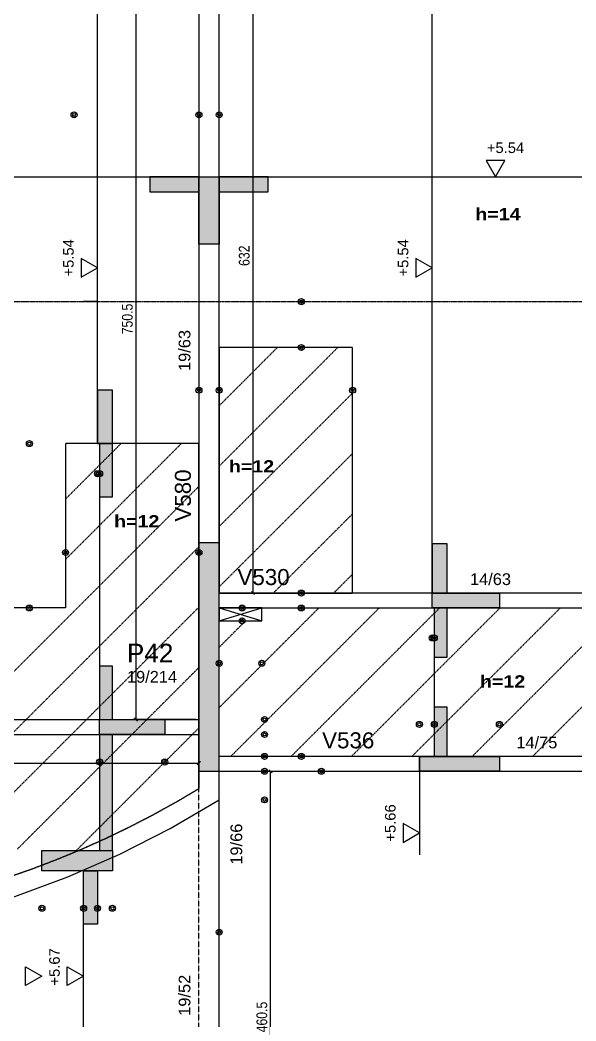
# Model space of a CAD drawing. Extents: x -15895 to 12929, y -2522 to 15173.
# Drawn here: x -12384 to -11863, y 12380 to 13318 of the extents above; entities that cross this region are included whole.
import ezdxf

# ---------------------------------------------------------------- set-up
doc = ezdxf.new("R2010")
doc.units = 0
doc.header["$PDMODE"] = 35
doc.header["$PDSIZE"] = -10
for name, pattern in [('ESTILO_TQS_0001', [1, 0.7, -0.3]), ('ESTILO_TQS_0002', [0.4, 0.1, -0.3]), ('ESTILO_TQS_0006', [0.3, 0.2, -0.1]), ('ESTILO_TQS_0007', [2.1, 1.5, -0.2, 0.2, -0.2])]:
    doc.linetypes.add(name, pattern=pattern)
for name, color, linetype in [('COTA', 241, 'Continuous'), ('MTH-224', 4, 'Continuous'), ('MTH-230', 1, 'Continuous'), ('MTH-DIM-PILAR', 3, 'Continuous'), ('MTH-DIM-VIGA', 3, 'Continuous'), ('MTH-EIXO-214', 4, 'Continuous'), ('MTH-FACE-VIGA', 7, 'Continuous'), ('MTH-LINHA-SEÇÃO', 16, 'Continuous'), ('MTH-PILAR-SEGUE', 5, 'Continuous'), ('MTH-SIMB_COTA', 3, 'Continuous'), ('MTH-SOMBRA21', 150, 'Continuous'), ('MTH-SOMBRA25', 253, 'Continuous'), ('MTH-TIT1-PILAR', 5, 'Continuous'), ('MTH-TIT1-VIGA', 5, 'Continuous'), ('MTH-TRACEJADO-216', 1, 'Continuous'), ('MTH-TXT', 4, 'Continuous'), ('MTH-TXT-NEGRITO', 5, 'Continuous'), ('MTH-VIGA-INVERTIDA', 7, 'ESTILO_TQS_0002')]:
    doc.layers.add(name, color=color, linetype=linetype)
doc.styles.add('COTA TECNICA', font='techl___.ttf', dxfattribs={"height": 10})
doc.styles.add('TQS_ARIAL', font='arial.ttf')
doc.styles.add('TQS_ARIAL_BLACK', font='ariblk.ttf')
doc.dimstyles.new('PAINEL', dxfattribs={"dimtxt": 10, "dimasz": 3, "dimexe": 3, "dimexo": 3, "dimgap": 3, "dimtad": 1, "dimdec": 1, "dimzin": 12, "dimdsep": 46, "dimtxsty": 'COTA TECNICA', "dimblk1": 'OBLIQUE', "dimblk2": 'OBLIQUE', "dimsah": 1, "dimcen": 0.9, "dimclrd": 4, "dimclre": 4, "dimclrt": 240, "dimadec": 1, "dimazin": 3, "dimtfac": 1, "dimtdec": 1, "dimtmove": 0, "dimatfit": 3, "dimfxl": 1, "dimtolj": 1, "dimtzin": 12, "dimarcsym": 0})

# ---------------------------------------------------------------- blocks, each defined once
blk = doc.blocks.new('_Oblique')
at = {"color": 0, "linetype": 'ByBlock', "lineweight": -2}
blk.add_line((-0.5, -0.5), (0.5, 0.5), dxfattribs=at)
blk = doc.blocks.new('*D1924')
at = {"layer": 'COTA', "color": 4, "lineweight": -2, "transparency": 16777216}
for p, q in [((-12666.16, 12645.16), (-12666.16, 12618.22)), ((-12216.16, 12645.16), (-12216.16, 12618.22)), ((-12666.16, 12621.22), (-12216.16, 12621.22))]:
    blk.add_line(p, q, dxfattribs=at)
at = {"layer": 'Defpoints', "color": 0, "transparency": 16777216}
for p in [(-12666.16, 12648.16), (-12216.16, 12648.16), (-12216.16, 12621.22)]:
    blk.add_point(p, dxfattribs=at)
at = {"layer": 'COTA', "color": 4, "lineweight": -2, "transparency": 16777216, "xscale": 3, "yscale": 3, "zscale": 3, "rotation": 180}
blk.add_blockref('_Oblique', (-12666.16, 12621.22), dxfattribs=at)
at = {"layer": 'COTA', "color": 4, "lineweight": -2, "transparency": 16777216, "xscale": 3, "yscale": 3, "zscale": 3}
blk.add_blockref('_Oblique', (-12216.16, 12621.22), dxfattribs=at)
at = {"layer": 'COTA', "color": 240, "transparency": 16777216, "insert": (-12441.16, 12629.32), "char_height": 10, "attachment_point": 5, "style": 'COTA TECNICA'}
blk.add_mtext('\\A1;450', dxfattribs=at)
blk = doc.blocks.new('*D2025')
at = {"layer": 'COTA', "color": 4, "lineweight": -2, "transparency": 16777216}
for p, q in [((-12219.16, 13412.66), (-12278.08, 13412.66)), ((-12275.08, 12662.16), (-12275.08, 13412.66)), ((-12219.16, 12662.16), (-12278.08, 12662.16))]:
    blk.add_line(p, q, dxfattribs=at)
at = {"layer": 'Defpoints', "color": 0, "transparency": 16777216}
for p in [(-12275.08, 13412.66), (-12216.16, 13412.66), (-12216.16, 12662.16)]:
    blk.add_point(p, dxfattribs=at)
at = {"layer": 'COTA', "color": 4, "lineweight": -2, "transparency": 16777216, "xscale": 3, "yscale": 3, "zscale": 3}
for p, rotation in [((-12275.08, 13412.66), 90), ((-12275.08, 12662.16), 270)]:
    blk.add_blockref('_Oblique', p, dxfattribs=dict(at, rotation=rotation))
at = {"layer": 'COTA', "color": 240, "transparency": 16777216, "insert": (-12283.19, 13037.41), "char_height": 10, "attachment_point": 5, "rotation": 90, "style": 'COTA TECNICA'}
blk.add_mtext('\\A1;750.5', dxfattribs=at)
blk = doc.blocks.new('*D2026')
at = {"layer": 'COTA', "color": 4, "lineweight": -2, "transparency": 16777216}
for p, q in [((-12194.16, 13412.66), (-12162.46, 13412.66)), ((-12165.46, 12780.66), (-12165.46, 13412.66)), ((-12194.16, 12780.66), (-12162.46, 12780.66))]:
    blk.add_line(p, q, dxfattribs=at)
at = {"layer": 'Defpoints', "color": 0, "transparency": 16777216}
for p in [(-12197.16, 13412.66), (-12165.46, 13412.66), (-12197.16, 12780.66)]:
    blk.add_point(p, dxfattribs=at)
at = {"layer": 'COTA', "color": 4, "lineweight": -2, "transparency": 16777216, "xscale": 3, "yscale": 3, "zscale": 3}
for p, rotation in [((-12165.46, 13412.66), 90), ((-12165.46, 12780.66), 270)]:
    blk.add_blockref('_Oblique', p, dxfattribs=dict(at, rotation=rotation))
at = {"layer": 'COTA', "color": 240, "transparency": 16777216, "insert": (-12173.67, 13096.66), "char_height": 10, "attachment_point": 5, "rotation": 90, "style": 'COTA TECNICA'}
blk.add_mtext('\\A1;632', dxfattribs=at)
blk = doc.blocks.new('*D2031')
at = {"layer": 'COTA', "color": 4, "lineweight": -2, "transparency": 16777216}
for p, q in [((-12194.16, 12613.66), (-12146.03, 12613.66)), ((-12149.03, 12153.16), (-12149.03, 12613.66)), ((-12194.16, 12153.16), (-12146.03, 12153.16))]:
    blk.add_line(p, q, dxfattribs=at)
at = {"layer": 'Defpoints', "color": 0, "transparency": 16777216}
for p in [(-12197.16, 12613.66), (-12149.03, 12613.66), (-12197.16, 12153.16)]:
    blk.add_point(p, dxfattribs=at)
at = {"layer": 'COTA', "color": 4, "lineweight": -2, "transparency": 16777216, "xscale": 3, "yscale": 3, "zscale": 3}
for p, rotation in [((-12149.03, 12613.66), 90), ((-12149.03, 12153.16), 270)]:
    blk.add_blockref('_Oblique', p, dxfattribs=dict(at, rotation=rotation))
at = {"layer": 'COTA', "color": 240, "transparency": 16777216, "insert": (-12157.14, 12383.41), "char_height": 10, "attachment_point": 5, "rotation": 90, "style": 'COTA TECNICA'}
blk.add_mtext('\\A1;460.5', dxfattribs=at)

msp = doc.modelspace()

# ---------------------------------------------------------------- linework, layer by layer
at = {"layer": 'MTH-224', "linetype": 'Continuous'}
for points in [[(-11947.04, 13185.87), (-11938.21, 13170.57), (-11929.38, 13185.87), (-11947.04, 13185.87)], [(-12326.54, 13076.49), (-12311.24, 13085.32), (-12326.54, 13094.15), (-12326.54, 13076.49)], [(-12012.87, 13076.49), (-11997.57, 13085.32), (-12012.87, 13094.15), (-12012.87, 13076.49)], [(-12024.87, 12547.04), (-12009.57, 12555.88), (-12024.87, 12564.71), (-12024.87, 12547.04)], [(-12378.54, 12430.57), (-12363.24, 12421.73), (-12378.54, 12412.9), (-12378.54, 12430.57)], [(-12339.54, 12430.57), (-12324.24, 12421.73), (-12339.54, 12412.9), (-12339.54, 12430.57)]]:
    msp.add_lwpolyline(points, dxfattribs=at)
at = {"layer": 'MTH-230', "linetype": 'Continuous'}
for p, q in [((-12197.16, 12766.66), (-12157.16, 12754.66)), ((-12197.16, 12754.66), (-12157.16, 12766.66))]:
    msp.add_line(p, q, dxfattribs=at)
at = {"layer": 'MTH-EIXO-214', "linetype": 'ESTILO_TQS_0007'}
msp.add_line((-15560.66, 13053.66), (-9790.66, 13053.66), dxfattribs=at)
at = {"layer": 'MTH-FACE-VIGA', "linetype": 'Continuous'}
for p, q in [((-12216.16, 13416.66), (-12216.16, 12827.66)), ((-12197.16, 12827.66), (-12197.16, 13416.66)), ((-11747.16, 12780.66), (-12197.16, 12780.66)), ((-12197.16, 12766.66), (-11747.16, 12766.66)), ((-12666.16, 12662.16), (-12216.16, 12662.16)), ((-12666.16, 12648.16), (-12216.16, 12648.16)), ((-11747.16, 12627.66), (-12197.16, 12627.66)), ((-12197.16, 12613.66), (-11747.16, 12613.66)), ((-12197.16, 12193.16), (-12197.16, 12613.66))]:
    msp.add_line(p, q, dxfattribs=at)
for points in [[(-12157.16, 12766.66), (-12197.16, 12766.66), (-12197.16, 12754.66), (-12157.16, 12754.66), (-12157.16, 12766.66)], [(-13154.16, 12586.86), (-13108.34, 12560.07), (-13061.03, 12536.02), (-13012.38, 12514.79), (-12962.57, 12496.45), (-12911.77, 12481.07), (-12860.15, 12468.71), (-12807.9, 12459.39), (-12755.19, 12453.17), (-12702.2, 12450.05), (-12649.13, 12450.05), (-12596.14, 12453.17), (-12543.43, 12459.39), (-12491.17, 12468.71), (-12439.56, 12481.07), (-12388.76, 12496.45), (-12338.95, 12514.79), (-12290.3, 12536.02), (-12242.98, 12560.07), (-12197.16, 12586.86)]]:
    msp.add_lwpolyline(points, dxfattribs=at)
at = {"layer": 'MTH-LINHA-SEÇÃO', "linetype": 'Continuous'}
for p, q in [((-12311.24, 12920.66), (-12311.24, 13430.66)), ((-11997.57, 12766.66), (-11997.57, 13430.66)), ((-12666.16, 13170.57), (-9994.16, 13170.57)), ((-12311.24, 13053.66), (-12324.24, 13053.66)), ((-12311.24, 12920.66), (-12309.24, 12920.66)), ((-12309.24, 12920.66), (-12309.24, 12662.16)), ((-11995.57, 12766.66), (-11995.57, 12627.66)), ((-12009.57, 12627.66), (-12009.57, 12535.27)), ((-12324.24, 12172.16), (-12324.24, 12520.32))]:
    msp.add_line(p, q, dxfattribs=at)
for points in [[(-12216.16, 13170.57), (-12262.16, 13170.57), (-12262.16, 13156.57), (-12216.16, 13156.57), (-12216.16, 13170.57)], [(-12216.16, 13107.57), (-12216.16, 13170.57), (-12197.16, 13170.57), (-12197.16, 13107.57), (-12216.16, 13107.57)], [(-12151.16, 13170.57), (-12197.16, 13170.57), (-12197.16, 13156.57), (-12151.16, 13156.57), (-12151.16, 13170.57)], [(-12311.24, 12970.66), (-12311.24, 12920.66), (-12297.24, 12920.66), (-12297.24, 12970.66), (-12311.24, 12970.66)], [(-12309.24, 12920.66), (-12309.24, 12870.66), (-12297.24, 12870.66), (-12297.24, 12920.66), (-12309.24, 12920.66)], [(-11997.57, 12826.66), (-11997.57, 12780.66), (-11983.57, 12780.66), (-11983.57, 12826.66), (-11997.57, 12826.66)], [(-11934.57, 12766.66), (-11997.57, 12766.66), (-11997.57, 12780.66), (-11934.57, 12780.66), (-11934.57, 12766.66)], [(-11995.57, 12766.66), (-11995.57, 12720.66), (-11983.57, 12720.66), (-11983.57, 12766.66), (-11995.57, 12766.66)], [(-12309.24, 12712.16), (-12309.24, 12662.16), (-12297.24, 12662.16), (-12297.24, 12712.16), (-12309.24, 12712.16)], [(-11995.57, 12673.66), (-11995.57, 12627.66), (-11983.57, 12627.66), (-11983.57, 12673.66), (-11995.57, 12673.66)], [(-12248.24, 12648.16), (-12309.24, 12648.16), (-12309.24, 12662.16), (-12248.24, 12662.16), (-12248.24, 12648.16)], [(-12309.24, 12648.16), (-12309.24, 12539.32), (-12297.24, 12539.32), (-12297.24, 12648.16), (-12309.24, 12648.16)], [(-11934.57, 12613.66), (-12009.57, 12613.66), (-12009.57, 12627.66), (-11934.57, 12627.66), (-11934.57, 12613.66)], [(-12297.24, 12520.32), (-12363.24, 12520.32), (-12363.24, 12539.32), (-12297.24, 12539.32), (-12297.24, 12520.32)], [(-12324.24, 12470.32), (-12324.24, 12520.32), (-12311.24, 12520.32), (-12311.24, 12470.32), (-12324.24, 12470.32)]]:
    msp.add_lwpolyline(points, dxfattribs=at)
at = {"layer": 'MTH-PILAR-SEGUE', "linetype": 'Continuous'}
msp.add_lwpolyline([(-12216.16, 12613.66), (-12197.16, 12613.66), (-12197.16, 12827.66), (-12216.16, 12827.66), (-12216.16, 12613.66)], dxfattribs=at)
at = {"layer": 'MTH-SIMB_COTA', "linetype": 'Continuous'}
for centre, radius in [((-12333.16, 13228.64), 2.8), ((-12333.16, 13228.64), 2.8), ((-12333.16, 13228.64), 1.4), ((-12333.16, 13228.64), 1.4), ((-12216.16, 13228.64), 2.8), ((-12216.16, 13228.64), 1.4), ((-12197.16, 13228.64), 2.8), ((-12197.16, 13228.64), 1.4), ((-12120.15, 13053.66), 2.8), ((-12120.15, 13053.66), 2.8), ((-12120.15, 13053.66), 1.4), ((-12120.15, 13053.66), 1.4), ((-12120.15, 13010.66), 2.8), ((-12120.15, 13010.66), 2.8), ((-12120.15, 13010.66), 1.4), ((-12120.15, 13010.66), 1.4), ((-12216.16, 12970.66), 2.8), ((-12216.16, 12970.66), 1.4), ((-12197.16, 12970.66), 2.8), ((-12197.16, 12970.66), 1.4), ((-12072.16, 12970.66), 2.8), ((-12072.16, 12970.66), 2.8), ((-12072.16, 12970.66), 1.4), ((-12072.16, 12970.66), 1.4), ((-12375.05, 12920.66), 2.8), ((-12375.05, 12920.66), 1.4), ((-12311.24, 12892.46), 2.8), ((-12311.24, 12892.46), 2.8), ((-12311.24, 12892.46), 2.8), ((-12309.24, 12892.46), 2.8), ((-12309.24, 12892.46), 2.8), ((-12309.24, 12892.46), 2.8), ((-12311.24, 12892.46), 1.4), ((-12311.24, 12892.46), 1.4), ((-12311.24, 12892.46), 1.4), ((-12309.24, 12892.46), 1.4), ((-12309.24, 12892.46), 1.4), ((-12309.24, 12892.46), 1.4), ((-12341.16, 12818.66), 2.8), ((-12341.16, 12818.66), 1.4), ((-12216.16, 12818.66), 2.8), ((-12216.16, 12818.66), 1.4), ((-12120.15, 12780.66), 2.8), ((-12120.15, 12780.66), 1.4), ((-12375.05, 12766.66), 2.8), ((-12375.05, 12766.66), 1.4), ((-12175.67, 12766.66), 2.8), ((-12175.67, 12766.66), 1.4), ((-12120.15, 12766.66), 2.8), ((-12120.15, 12766.66), 1.4), ((-12175.67, 12754.66), 2.8), ((-12175.67, 12754.66), 1.4), ((-11997.57, 12738.56), 2.8), ((-11997.57, 12738.56), 2.8), ((-11997.57, 12738.56), 2.8), ((-11997.57, 12738.56), 2.8), ((-11997.57, 12738.56), 1.4), ((-11997.57, 12738.56), 1.4), ((-11997.57, 12738.56), 1.4), ((-11997.57, 12738.56), 1.4), ((-11995.57, 12738.56), 2.8), ((-11995.57, 12738.56), 2.8), ((-11995.57, 12738.56), 2.8), ((-11995.57, 12738.56), 2.8), ((-11995.57, 12738.56), 1.4), ((-11995.57, 12738.56), 1.4), ((-11995.57, 12738.56), 1.4), ((-11995.57, 12738.56), 1.4), ((-12197.16, 12714.85), 2.8), ((-12197.16, 12714.85), 1.4), ((-12157.16, 12714.85), 2.8), ((-12157.16, 12714.85), 1.4), ((-12154.69, 12662.16), 2.8), ((-12154.69, 12662.16), 1.4), ((-12009.57, 12657.61), 2.8), ((-11995.57, 12657.61), 2.8), ((-11995.57, 12657.61), 2.8), ((-11934.57, 12657.61), 2.8), ((-12154.69, 12648.16), 2.8), ((-12154.69, 12648.16), 2.8), ((-12009.57, 12657.61), 1.4), ((-11995.57, 12657.61), 1.4), ((-11995.57, 12657.61), 1.4), ((-11934.57, 12657.61), 1.4), ((-12154.69, 12648.16), 1.4), ((-12154.69, 12648.16), 1.4), ((-12309.24, 12622.33), 2.8), ((-12309.24, 12622.33), 2.8), ((-12309.24, 12622.33), 2.8), ((-12309.24, 12622.33), 1.4), ((-12309.24, 12622.33), 1.4), ((-12309.24, 12622.33), 1.4), ((-12248.24, 12622.33), 2.8), ((-12248.24, 12622.33), 2.8), ((-12248.24, 12622.33), 2.8), ((-12248.24, 12622.33), 1.4), ((-12248.24, 12622.33), 1.4), ((-12248.24, 12622.33), 1.4), ((-12154.69, 12627.66), 2.8), ((-12154.69, 12627.66), 1.4), ((-12120.15, 12627.66), 2.8), ((-12120.15, 12627.66), 1.4), ((-12154.69, 12613.66), 2.8), ((-12154.69, 12613.66), 1.4), ((-12101.39, 12613.66), 2.8), ((-12101.39, 12613.66), 1.4), ((-12154.69, 12586.86), 2.8), ((-12154.69, 12586.86), 2.8), ((-12154.69, 12586.86), 1.4), ((-12154.69, 12586.86), 1.4), ((-12363.24, 12485.32), 2.8), ((-12363.24, 12485.32), 1.4), ((-12324.24, 12485.32), 2.8), ((-12324.24, 12485.32), 2.8), ((-12324.24, 12485.32), 1.4), ((-12324.24, 12485.32), 1.4), ((-12311.24, 12485.32), 2.8), ((-12311.24, 12485.32), 2.8), ((-12311.24, 12485.32), 1.4), ((-12311.24, 12485.32), 1.4), ((-12297.24, 12485.32), 2.8), ((-12297.24, 12485.32), 1.4), ((-12197.16, 12462.97), 2.8), ((-12197.16, 12462.97), 1.4)]:
    msp.add_circle(centre, radius, dxfattribs=at)
at = {"layer": 'MTH-SOMBRA21', "linetype": 'Continuous'}
for points in [[(-12216.16, 13170.57), (-12262.16, 13170.57), (-12262.16, 13156.57)], [(-12216.16, 13170.57), (-12262.16, 13156.57), (-12216.16, 13156.57)], [(-12216.16, 13170.57), (-12216.16, 13156.57), (-12216.16, 13170.57)], [(-12216.16, 13107.57), (-12216.16, 13170.57), (-12197.16, 13170.57)], [(-12216.16, 13107.57), (-12197.16, 13170.57), (-12197.16, 13107.57)], [(-12151.16, 13170.57), (-12197.16, 13170.57), (-12197.16, 13156.57)], [(-12151.16, 13170.57), (-12197.16, 13156.57), (-12151.16, 13156.57)], [(-12151.16, 13170.57), (-12151.16, 13156.57), (-12151.16, 13170.57)], [(-12216.16, 13107.57), (-12197.16, 13107.57), (-12216.16, 13107.57)], [(-12311.24, 12970.66), (-12311.24, 12920.66), (-12297.24, 12920.66)], [(-12311.24, 12970.66), (-12297.24, 12920.66), (-12297.24, 12970.66)], [(-12311.24, 12970.66), (-12297.24, 12970.66), (-12311.24, 12970.66)], [(-12309.24, 12920.66), (-12309.24, 12870.66), (-12297.24, 12870.66)], [(-12309.24, 12920.66), (-12297.24, 12870.66), (-12297.24, 12920.66)], [(-12309.24, 12920.66), (-12297.24, 12920.66), (-12309.24, 12920.66)], [(-11997.57, 12826.66), (-11997.57, 12780.66), (-11983.57, 12780.66)], [(-11997.57, 12826.66), (-11983.57, 12780.66), (-11983.57, 12826.66)], [(-11997.57, 12826.66), (-11983.57, 12826.66), (-11997.57, 12826.66)], [(-11934.57, 12766.66), (-11997.57, 12766.66), (-11997.57, 12780.66)], [(-11934.57, 12766.66), (-11997.57, 12780.66), (-11934.57, 12780.66)], [(-11934.57, 12766.66), (-11934.57, 12780.66), (-11934.57, 12766.66)], [(-11995.57, 12766.66), (-11995.57, 12720.66), (-11983.57, 12720.66)], [(-11995.57, 12766.66), (-11983.57, 12720.66), (-11983.57, 12766.66)], [(-11995.57, 12766.66), (-11983.57, 12766.66), (-11995.57, 12766.66)], [(-12309.24, 12712.16), (-12309.24, 12662.16), (-12297.24, 12662.16)], [(-12309.24, 12712.16), (-12297.24, 12662.16), (-12297.24, 12712.16)], [(-12309.24, 12712.16), (-12297.24, 12712.16), (-12309.24, 12712.16)], [(-11995.57, 12673.66), (-11995.57, 12627.66), (-11983.57, 12627.66)], [(-11995.57, 12673.66), (-11983.57, 12627.66), (-11983.57, 12673.66)], [(-11995.57, 12673.66), (-11983.57, 12673.66), (-11995.57, 12673.66)], [(-12248.24, 12648.16), (-12309.24, 12648.16), (-12309.24, 12662.16)], [(-12248.24, 12648.16), (-12309.24, 12662.16), (-12248.24, 12662.16)], [(-12248.24, 12648.16), (-12248.24, 12662.16), (-12248.24, 12648.16)], [(-12309.24, 12648.16), (-12309.24, 12539.32), (-12297.24, 12539.32)], [(-12309.24, 12648.16), (-12297.24, 12539.32), (-12297.24, 12648.16)], [(-12309.24, 12648.16), (-12297.24, 12648.16), (-12309.24, 12648.16)], [(-11934.57, 12613.66), (-12009.57, 12613.66), (-12009.57, 12627.66)], [(-11934.57, 12613.66), (-12009.57, 12627.66), (-11934.57, 12627.66)], [(-11934.57, 12613.66), (-11934.57, 12627.66), (-11934.57, 12613.66)], [(-12297.24, 12520.32), (-12363.24, 12520.32), (-12363.24, 12539.32)], [(-12297.24, 12520.32), (-12363.24, 12539.32), (-12297.24, 12539.32)], [(-12297.24, 12520.32), (-12297.24, 12539.32), (-12297.24, 12520.32)], [(-12324.24, 12470.32), (-12324.24, 12520.32), (-12311.24, 12520.32)], [(-12324.24, 12470.32), (-12311.24, 12520.32), (-12311.24, 12470.32)], [(-12324.24, 12470.32), (-12311.24, 12470.32), (-12324.24, 12470.32)]]:
    msp.add_solid(points, dxfattribs=at)
at = {"layer": 'MTH-SOMBRA25', "linetype": 'Continuous'}
for points in [[(-12216.16, 12613.66), (-12197.16, 12613.66), (-12197.16, 12827.66)], [(-12216.16, 12613.66), (-12197.16, 12827.66), (-12216.16, 12827.66)], [(-12216.16, 12613.66), (-12216.16, 12827.66), (-12216.16, 12613.66)]]:
    msp.add_solid(points, dxfattribs=at)
at = {"layer": 'MTH-TRACEJADO-216', "linetype": 'ESTILO_TQS_0001'}
for p, q in [((-12177.98, 12975.37), (-12142.69, 13010.66)), ((-12158.06, 12938.72), (-12086.12, 13010.66)), ((-12197.16, 12956.18), (-12177.98, 12975.37)), ((-12138.15, 12902.07), (-12072.16, 12968.05)), ((-12197.16, 12899.62), (-12158.06, 12938.72)), ((-12326.69, 12883.23), (-12289.26, 12920.66)), ((-12310.91, 12842.44), (-12232.69, 12920.66)), ((-12118.23, 12865.42), (-12072.16, 12911.48)), ((-12197.16, 12843.05), (-12138.15, 12902.07)), ((-12341.16, 12868.75), (-12326.69, 12883.23)), ((-12295.13, 12801.65), (-12216.16, 12880.62)), ((-12197.16, 12786.48), (-12118.23, 12865.42)), ((-12098.31, 12828.77), (-12072.16, 12854.91)), ((-12341.16, 12812.18), (-12310.91, 12842.44)), ((-12146.42, 12780.66), (-12098.31, 12828.77)), ((-12279.36, 12760.85), (-12216.16, 12824.05)), ((-12336.47, 12760.31), (-12295.13, 12801.65)), ((-12089.85, 12780.66), (-12078.39, 12792.12)), ((-12078.39, 12792.12), (-12072.16, 12798.34)), ((-12263.58, 12720.06), (-12216.16, 12767.48)), ((-12197.16, 12673.34), (-12103.85, 12766.66)), ((-12186.28, 12627.66), (-12047.28, 12766.66)), ((-12129.71, 12627.66), (-11990.71, 12766.66)), ((-12073.14, 12627.66), (-11934.14, 12766.66)), ((-12016.57, 12627.66), (-11877.57, 12766.66)), ((-11960, 12627.66), (-11821, 12766.66)), ((-11903.44, 12627.66), (-11764.44, 12766.66)), ((-12421.94, 12674.84), (-12336.47, 12760.31)), ((-12312.44, 12727.78), (-12279.36, 12760.85)), ((-12197.16, 12729.91), (-12172.42, 12754.66)), ((-12380.83, 12659.38), (-12312.44, 12727.78)), ((-12288.4, 12695.24), (-12263.58, 12720.06)), ((-12247.8, 12679.27), (-12216.16, 12710.91)), ((-12339.72, 12643.92), (-12288.4, 12695.24)), ((-12264.37, 12662.71), (-12247.8, 12679.27)), ((-12298.61, 12628.47), (-12264.37, 12662.71)), ((-12533.56, 12506.65), (-12380.83, 12659.38)), ((-12232.03, 12638.48), (-12216.16, 12654.34)), ((-12454.32, 12529.33), (-12339.72, 12643.92)), ((-12240.33, 12630.18), (-12232.03, 12638.48)), ((-12375.08, 12552), (-12298.61, 12628.47)), ((-12257.5, 12613.01), (-12240.33, 12630.18)), ((-12295.83, 12574.67), (-12257.5, 12613.01)), ((-12216.91, 12597.03), (-12216.88, 12597.06)), ((-12216.88, 12597.06), (-12216.85, 12597.09)), ((-12216.85, 12597.09), (-12216.82, 12597.12)), ((-12216.82, 12597.12), (-12216.8, 12597.14)), ((-12216.8, 12597.14), (-12216.77, 12597.16)), ((-12216.77, 12597.16), (-12216.75, 12597.18)), ((-12216.75, 12597.18), (-12216.73, 12597.2)), ((-12216.73, 12597.2), (-12216.72, 12597.22)), ((-12216.72, 12597.22), (-12216.7, 12597.24)), ((-12216.7, 12597.24), (-12216.69, 12597.25)), ((-12216.69, 12597.25), (-12216.67, 12597.27)), ((-12216.67, 12597.27), (-12216.66, 12597.28)), ((-12216.66, 12597.28), (-12216.65, 12597.29)), ((-12216.65, 12597.29), (-12216.63, 12597.3)), ((-12216.63, 12597.3), (-12216.62, 12597.32)), ((-12216.62, 12597.32), (-12216.61, 12597.33)), ((-12216.59, 12597.34), (-12216.39, 12597.55)), ((-12216.39, 12597.55), (-12216.29, 12597.64)), ((-12216.29, 12597.64), (-12216.25, 12597.69)), ((-12216.25, 12597.69), (-12216.16, 12597.77)), ((-12305.61, 12564.9), (-12303.42, 12567.08)), ((-12303.42, 12567.08), (-12301.37, 12569.14)), ((-12301.37, 12569.14), (-12299.42, 12571.08)), ((-12299.42, 12571.08), (-12297.58, 12572.92)), ((-12297.58, 12572.92), (-12295.83, 12574.67)), ((-12315.84, 12554.67), (-12313.02, 12557.48)), ((-12313.02, 12557.48), (-12310.39, 12560.12)), ((-12310.39, 12560.12), (-12307.92, 12562.58)), ((-12307.92, 12562.58), (-12305.61, 12564.9)), ((-12382.23, 12544.84), (-12378.56, 12548.51)), ((-12378.56, 12548.51), (-12375.08, 12552)), ((-12325.64, 12544.87), (-12322.12, 12548.39)), ((-12322.12, 12548.39), (-12318.86, 12551.64)), ((-12318.86, 12551.64), (-12315.84, 12554.67)), ((-12386.11, 12540.96), (-12382.23, 12544.84)), ((-12332.42, 12538.09), (-12329.45, 12541.06)), ((-12329.45, 12541.06), (-12325.64, 12544.87))]:
    msp.add_line(p, q, dxfattribs=at)
for points in [[(-12072.16, 12780.66), (-12072.16, 13010.66), (-12197.16, 13010.66), (-12197.16, 12780.66), (-12072.16, 12780.66)], [(-12216.16, 12920.66), (-12341.16, 12920.66), (-12341.16, 12766.66), (-12666.16, 12766.66), (-12666.16, 12468.71)], [(-12216.16, 12597.47), (-12216.16, 12920.66), (-12216.16, 12597.47), (-12216.16, 12920.66), (-12216.16, 12597.47), (-12216.16, 12920.66), (-12216.16, 12597.47), (-12216.16, 12920.66), (-12216.16, 12597.47)], [(-12666.16, 12468.71), (-12641.24, 12469.33), (-12616.35, 12470.65), (-12591.5, 12472.68), (-12566.71, 12475.4), (-12542.02, 12478.82), (-12517.43, 12482.94), (-12492.97, 12487.74), (-12468.65, 12493.24), (-12444.5, 12499.42), (-12420.53, 12506.28), (-12396.76, 12513.81), (-12373.22, 12522.01), (-12349.91, 12530.87), (-12326.87, 12540.38), (-12304.1, 12550.54), (-12281.63, 12561.34), (-12259.47, 12572.76), (-12237.64, 12584.81), (-12216.16, 12597.47)]]:
    msp.add_lwpolyline(points, dxfattribs=at)
at = {"layer": 'MTH-VIGA-INVERTIDA', "linetype": 'ESTILO_TQS_0006'}
msp.add_line((-12216.16, 12172.16), (-12216.16, 12613.66), dxfattribs=at)
msp.add_lwpolyline([(-12666.16, 12468.71), (-12641.24, 12469.33), (-12616.35, 12470.65), (-12591.5, 12472.68), (-12566.71, 12475.4), (-12542.02, 12478.82), (-12517.43, 12482.94), (-12492.97, 12487.74), (-12468.65, 12493.24), (-12444.5, 12499.42), (-12420.53, 12506.28), (-12396.76, 12513.81), (-12373.22, 12522.01), (-12349.91, 12530.87), (-12326.87, 12540.38), (-12304.1, 12550.54), (-12281.63, 12561.34), (-12259.47, 12572.76), (-12237.64, 12584.81), (-12216.16, 12597.47)], dxfattribs=at)

# ---------------------------------------------------------------- texts
at = {"layer": 'MTH-DIM-PILAR', "linetype": 'Continuous', "style": 'TQS_ARIAL'}
msp.add_text('19/214', height=11, dxfattribs=at).set_placement((-12283.63, 12696.67))
at = {"layer": 'MTH-DIM-VIGA', "linetype": 'Continuous', "style": 'TQS_ARIAL'}
for s, p in [('19/63', (-12224.16, 12988.66)), ('19/66', (-12175.6, 12526.17)), ('19/52', (-12224.16, 12384.6))]:
    msp.add_text(s, height=11, rotation=90, dxfattribs=at).set_placement(p)
for s, p in [('14/63', (-11962.16, 12788.16)), ('14/75', (-11918.72, 12635.16))]:
    msp.add_text(s, height=11, dxfattribs=at).set_placement(p)
at = {"layer": 'MTH-TIT1-PILAR', "linetype": 'Continuous', "style": 'TQS_ARIAL'}
msp.add_text('P42', height=17.5, dxfattribs=at).set_placement((-12283.63, 12715.67))
at = {"layer": 'MTH-TIT1-VIGA', "linetype": 'Continuous', "style": 'TQS_ARIAL'}
msp.add_text('V580', height=15, rotation=90, dxfattribs=at).set_placement((-12223.66, 12847.55))
for s, p in [('V530', (-12180.05, 12788.16)), ('V536', (-12100.72, 12635.16))]:
    msp.add_text(s, height=15, dxfattribs=at).set_placement(p)
at = {"layer": 'MTH-TXT', "linetype": 'Continuous', "style": 'TQS_ARIAL'}
msp.add_text('+5.54', height=9.9, dxfattribs=at).set_placement((-11946.35, 13192.89))
for s, p in [('+5.54', (-12333.56, 13077.18)), ('+5.54', (-12019.89, 13077.18)), ('+5.66', (-12031.89, 12547.74)), ('+5.67', (-12346.56, 12412.9))]:
    msp.add_text(s, height=9.9, rotation=90, dxfattribs=at).set_placement(p)
at = {"layer": 'MTH-TXT-NEGRITO', "linetype": 'Continuous', "style": 'TQS_ARIAL_BLACK'}
for s, p in [('h=14', (-11957.11, 13129.88)), ('h=12', (-12188.09, 12893.64)), ('h=12', (-12295.64, 12842.16)), ('h=12', (-11952.78, 12692.1))]:
    msp.add_text(s, height=11.5, dxfattribs=at).set_placement(p)

# ---------------------------------------------------------------- dimensions: what is measured, and where the dimension line sits
at = {"layer": 'COTA'}
for base, p1, p2, picture, middle in [((-12275.08, 13412.66), (-12216.16, 12662.16), (-12216.16, 13412.66), '*D2025', (-12283.19, 13037.41)), ((-12165.46, 13412.66), (-12197.16, 12780.66), (-12197.16, 13412.66), '*D2026', (-12173.67, 13096.66)), ((-12149.03, 12613.66), (-12197.16, 12153.16), (-12197.16, 12613.66), '*D2031', (-12157.14, 12383.41))]:
    dim = msp.add_linear_dim(base=base, p1=p1, p2=p2, angle=90, dimstyle='PAINEL', dxfattribs=at)
    dim.commit()
    dim.dimension.update_dxf_attribs({"geometry": picture, "text_midpoint": middle})
dim = msp.add_linear_dim(base=(-12216.16, 12621.22), p1=(-12666.16, 12648.16), p2=(-12216.16, 12648.16), dimstyle='PAINEL', dxfattribs=at)
dim.commit()
dim.dimension.update_dxf_attribs({"geometry": '*D1924', "text_midpoint": (-12441.16, 12629.32)})

doc.saveas('drawing.dxf')
